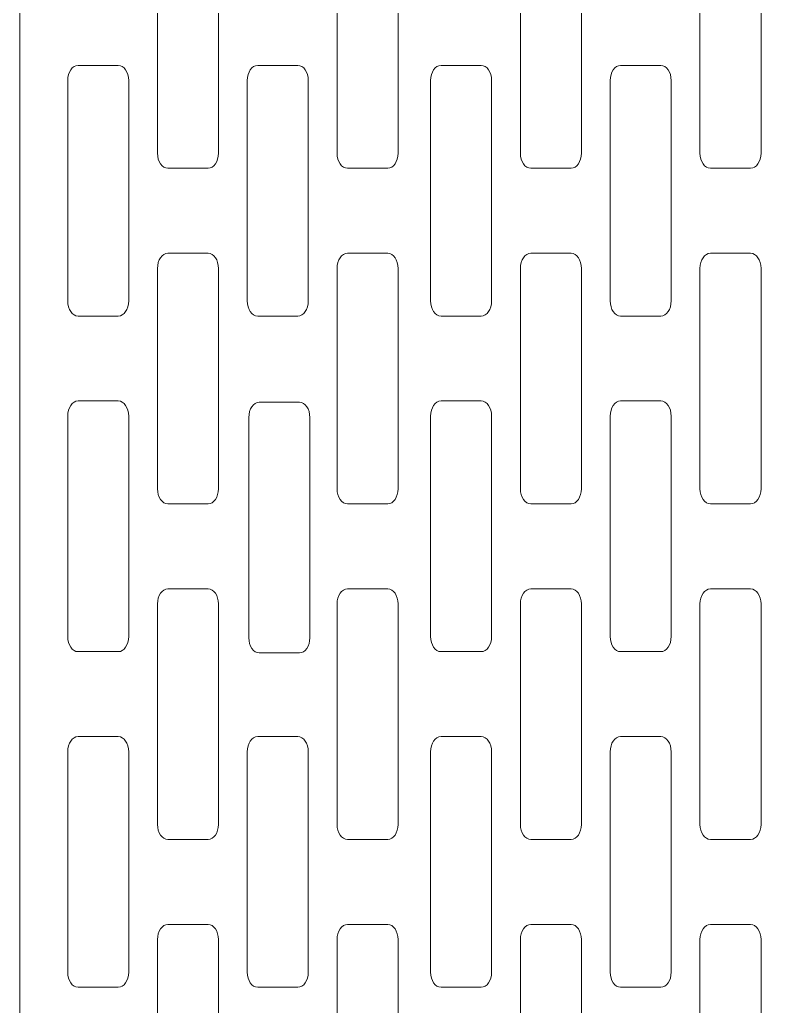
# Model space of a CAD drawing. Header units: centimetres. Extents: x -9.1 to 7.8, y -8.5 to 11.7.
# Drawn here: x -9.06 to -5.15, y -3.82 to 1.27 of the extents above; entities that cross this region are included whole.
import ezdxf

# ---------------------------------------------------------------- set-up
doc = ezdxf.new("R2010")
doc.units = ezdxf.units.CM
doc.header["$MEASUREMENT"] = 0
doc.layers.add('layer 1', color=7, linetype='Continuous')

msp = doc.modelspace()

# ---------------------------------------------------------------- linework, layer by layer
at = {"layer": 'layer 1', "color": 242, "lineweight": 9}
for points, knots in [([(-9.05678, 11.72989), (-9.05678, 11.72989), (-1.23997, 11.72989), (-1.23997, 11.72989), (-1.23997, 11.72989), (-1.23997, 11.72989), (-1.23997, -8.53267), (-1.23997, -8.53267), (-1.23997, -8.53267), (-1.23997, -8.53267), (-9.05678, -8.53267), (-9.05678, -8.53267), (-9.05678, -8.53267), (-9.05678, -8.53267), (-9.05678, 11.72989), (-9.05678, 11.72989)], [0, 0, 0, 0, 0.2, 0.2, 0.2, 0.2, 0.4, 0.4, 0.4, 0.4, 0.6, 0.6, 0.6, 0.6, 1, 1, 1, 1]), ([(-8.29249, 1.79606), (-8.29249, 1.79606), (-8.08506, 1.79606), (-8.08506, 1.79606), (-8.08506, 1.79606), (-8.05552, 1.79606), (-8.03139, 1.76089), (-8.03139, 1.71788), (-8.03139, 1.71788), (-8.03139, 1.71788), (-8.03139, 0.58102), (-8.03139, 0.58102), (-8.03139, 0.58102), (-8.03139, 0.53804), (-8.05552, 0.50285), (-8.08506, 0.50285), (-8.08506, 0.50285), (-8.08506, 0.50285), (-8.29249, 0.50285), (-8.29249, 0.50285), (-8.29249, 0.50285), (-8.32201, 0.50285), (-8.34616, 0.53804), (-8.34616, 0.58102), (-8.34616, 0.58102), (-8.34616, 0.58102), (-8.34616, 1.71788), (-8.34616, 1.71788), (-8.34616, 1.71788), (-8.34616, 1.76089), (-8.32201, 1.79606), (-8.29249, 1.79606)], [0, 0, 0, 0, 0.1111111, 0.1111111, 0.1111111, 0.1111111, 0.2222222, 0.2222222, 0.2222222, 0.2222222, 0.3333333, 0.3333333, 0.3333333, 0.3333333, 0.4444444, 0.4444444, 0.4444444, 0.4444444, 0.5555556, 0.5555556, 0.5555556, 0.5555556, 0.6666667, 0.6666667, 0.6666667, 0.6666667, 0.7777778, 0.7777778, 0.7777778, 0.7777778, 1, 1, 1, 1]), ([(-7.36586, 1.79606), (-7.36586, 1.79606), (-7.15843, 1.79606), (-7.15843, 1.79606), (-7.15843, 1.79606), (-7.12892, 1.79606), (-7.10476, 1.76089), (-7.10476, 1.71788), (-7.10476, 1.71788), (-7.10476, 1.71788), (-7.10476, 0.58102), (-7.10476, 0.58102), (-7.10476, 0.58102), (-7.10476, 0.53804), (-7.12892, 0.50285), (-7.15843, 0.50285), (-7.15843, 0.50285), (-7.15843, 0.50285), (-7.36586, 0.50285), (-7.36586, 0.50285), (-7.36586, 0.50285), (-7.39538, 0.50285), (-7.41953, 0.53804), (-7.41953, 0.58102), (-7.41953, 0.58102), (-7.41953, 0.58102), (-7.41953, 1.71788), (-7.41953, 1.71788), (-7.41953, 1.71788), (-7.41953, 1.76089), (-7.39538, 1.79606), (-7.36586, 1.79606)], [0, 0, 0, 0, 0.1111111, 0.1111111, 0.1111111, 0.1111111, 0.2222222, 0.2222222, 0.2222222, 0.2222222, 0.3333333, 0.3333333, 0.3333333, 0.3333333, 0.4444444, 0.4444444, 0.4444444, 0.4444444, 0.5555556, 0.5555556, 0.5555556, 0.5555556, 0.6666667, 0.6666667, 0.6666667, 0.6666667, 0.7777778, 0.7777778, 0.7777778, 0.7777778, 1, 1, 1, 1]), ([(-6.42002, 1.79606), (-6.42002, 1.79606), (-6.21257, 1.79606), (-6.21257, 1.79606), (-6.21257, 1.79606), (-6.18303, 1.79606), (-6.15891, 1.76089), (-6.15891, 1.71788), (-6.15891, 1.71788), (-6.15891, 1.71788), (-6.15891, 0.58102), (-6.15891, 0.58102), (-6.15891, 0.58102), (-6.15891, 0.53804), (-6.18303, 0.50285), (-6.21257, 0.50285), (-6.21257, 0.50285), (-6.21257, 0.50285), (-6.42002, 0.50285), (-6.42002, 0.50285), (-6.42002, 0.50285), (-6.44953, 0.50285), (-6.47366, 0.53804), (-6.47366, 0.58102), (-6.47366, 0.58102), (-6.47366, 0.58102), (-6.47366, 1.71788), (-6.47366, 1.71788), (-6.47366, 1.71788), (-6.47366, 1.76089), (-6.44953, 1.79606), (-6.42002, 1.79606)], [0, 0, 0, 0, 0.1111111, 0.1111111, 0.1111111, 0.1111111, 0.2222222, 0.2222222, 0.2222222, 0.2222222, 0.3333333, 0.3333333, 0.3333333, 0.3333333, 0.4444444, 0.4444444, 0.4444444, 0.4444444, 0.5555556, 0.5555556, 0.5555556, 0.5555556, 0.6666667, 0.6666667, 0.6666667, 0.6666667, 0.7777778, 0.7777778, 0.7777778, 0.7777778, 1, 1, 1, 1]), ([(-5.4934, 1.79608), (-5.4934, 1.79608), (-5.28596, 1.79608), (-5.28596, 1.79608), (-5.28596, 1.79608), (-5.25643, 1.79608), (-5.23227, 1.76089), (-5.23227, 1.71789), (-5.23227, 1.71789), (-5.23227, 1.71789), (-5.23227, 0.58105), (-5.23227, 0.58105), (-5.23227, 0.58105), (-5.23227, 0.53804), (-5.25643, 0.50285), (-5.28596, 0.50285), (-5.28596, 0.50285), (-5.28596, 0.50285), (-5.4934, 0.50285), (-5.4934, 0.50285), (-5.4934, 0.50285), (-5.52289, 0.50285), (-5.54706, 0.53804), (-5.54706, 0.58105), (-5.54706, 0.58105), (-5.54706, 0.58105), (-5.54706, 1.71789), (-5.54706, 1.71789), (-5.54706, 1.71789), (-5.54706, 1.76089), (-5.52289, 1.79608), (-5.4934, 1.79608)], [0, 0, 0, 0, 0.1111111, 0.1111111, 0.1111111, 0.1111111, 0.2222222, 0.2222222, 0.2222222, 0.2222222, 0.3333333, 0.3333333, 0.3333333, 0.3333333, 0.4444444, 0.4444444, 0.4444444, 0.4444444, 0.5555556, 0.5555556, 0.5555556, 0.5555556, 0.6666667, 0.6666667, 0.6666667, 0.6666667, 0.7777778, 0.7777778, 0.7777778, 0.7777778, 1, 1, 1, 1]), ([(-8.75575, 1.03381), (-8.75575, 1.03381), (-8.54833, 1.03381), (-8.54833, 1.03381), (-8.54833, 1.03381), (-8.51881, 1.03381), (-8.49465, 0.99865), (-8.49465, 0.95563), (-8.49465, 0.95563), (-8.49465, 0.95563), (-8.49465, -0.1812), (-8.49465, -0.1812), (-8.49465, -0.1812), (-8.49465, -0.22422), (-8.51881, -0.25939), (-8.54833, -0.25939), (-8.54833, -0.25939), (-8.54833, -0.25939), (-8.75575, -0.25939), (-8.75575, -0.25939), (-8.75575, -0.25939), (-8.7853, -0.25939), (-8.80943, -0.22422), (-8.80943, -0.1812), (-8.80943, -0.1812), (-8.80943, -0.1812), (-8.80943, 0.95563), (-8.80943, 0.95563), (-8.80943, 0.95563), (-8.80943, 0.99865), (-8.7853, 1.03381), (-8.75575, 1.03381)], [0, 0, 0, 0, 0.1111111, 0.1111111, 0.1111111, 0.1111111, 0.2222222, 0.2222222, 0.2222222, 0.2222222, 0.3333333, 0.3333333, 0.3333333, 0.3333333, 0.4444444, 0.4444444, 0.4444444, 0.4444444, 0.5555556, 0.5555556, 0.5555556, 0.5555556, 0.6666667, 0.6666667, 0.6666667, 0.6666667, 0.7777778, 0.7777778, 0.7777778, 0.7777778, 1, 1, 1, 1]), ([(-7.82917, 1.03381), (-7.82917, 1.03381), (-7.62176, 1.03381), (-7.62176, 1.03381), (-7.62176, 1.03381), (-7.59221, 1.03381), (-7.56808, 0.99865), (-7.56808, 0.95563), (-7.56808, 0.95563), (-7.56808, 0.95563), (-7.56808, -0.1812), (-7.56808, -0.1812), (-7.56808, -0.1812), (-7.56808, -0.22422), (-7.59221, -0.25939), (-7.62176, -0.25939), (-7.62176, -0.25939), (-7.62176, -0.25939), (-7.82917, -0.25939), (-7.82917, -0.25939), (-7.82917, -0.25939), (-7.85869, -0.25939), (-7.88284, -0.22422), (-7.88284, -0.1812), (-7.88284, -0.1812), (-7.88284, -0.1812), (-7.88284, 0.95563), (-7.88284, 0.95563), (-7.88284, 0.95563), (-7.88284, 0.99865), (-7.85869, 1.03381), (-7.82917, 1.03381)], [0, 0, 0, 0, 0.1111111, 0.1111111, 0.1111111, 0.1111111, 0.2222222, 0.2222222, 0.2222222, 0.2222222, 0.3333333, 0.3333333, 0.3333333, 0.3333333, 0.4444444, 0.4444444, 0.4444444, 0.4444444, 0.5555556, 0.5555556, 0.5555556, 0.5555556, 0.6666667, 0.6666667, 0.6666667, 0.6666667, 0.7777778, 0.7777778, 0.7777778, 0.7777778, 1, 1, 1, 1]), ([(-6.88327, 1.03381), (-6.88327, 1.03381), (-6.67585, 1.03381), (-6.67585, 1.03381), (-6.67585, 1.03381), (-6.64634, 1.03381), (-6.62218, 0.99865), (-6.62218, 0.95563), (-6.62218, 0.95563), (-6.62218, 0.95563), (-6.62218, -0.1812), (-6.62218, -0.1812), (-6.62218, -0.1812), (-6.62218, -0.22422), (-6.64634, -0.25939), (-6.67585, -0.25939), (-6.67585, -0.25939), (-6.67585, -0.25939), (-6.88327, -0.25939), (-6.88327, -0.25939), (-6.88327, -0.25939), (-6.91283, -0.25939), (-6.93696, -0.22422), (-6.93696, -0.1812), (-6.93696, -0.1812), (-6.93696, -0.1812), (-6.93696, 0.95563), (-6.93696, 0.95563), (-6.93696, 0.95563), (-6.93696, 0.99865), (-6.91283, 1.03381), (-6.88327, 1.03381)], [0, 0, 0, 0, 0.1111111, 0.1111111, 0.1111111, 0.1111111, 0.2222222, 0.2222222, 0.2222222, 0.2222222, 0.3333333, 0.3333333, 0.3333333, 0.3333333, 0.4444444, 0.4444444, 0.4444444, 0.4444444, 0.5555556, 0.5555556, 0.5555556, 0.5555556, 0.6666667, 0.6666667, 0.6666667, 0.6666667, 0.7777778, 0.7777778, 0.7777778, 0.7777778, 1, 1, 1, 1]), ([(-5.95668, 1.03381), (-5.95668, 1.03381), (-5.74925, 1.03381), (-5.74925, 1.03381), (-5.74925, 1.03381), (-5.71973, 1.03381), (-5.6956, 0.99865), (-5.6956, 0.95563), (-5.6956, 0.95563), (-5.6956, 0.95563), (-5.6956, -0.1812), (-5.6956, -0.1812), (-5.6956, -0.1812), (-5.6956, -0.22422), (-5.71973, -0.25939), (-5.74925, -0.25939), (-5.74925, -0.25939), (-5.74925, -0.25939), (-5.95668, -0.25939), (-5.95668, -0.25939), (-5.95668, -0.25939), (-5.98621, -0.25939), (-6.01036, -0.22422), (-6.01036, -0.1812), (-6.01036, -0.1812), (-6.01036, -0.1812), (-6.01036, 0.95563), (-6.01036, 0.95563), (-6.01036, 0.95563), (-6.01036, 0.99865), (-5.98621, 1.03381), (-5.95668, 1.03381)], [0, 0, 0, 0, 0.1111111, 0.1111111, 0.1111111, 0.1111111, 0.2222222, 0.2222222, 0.2222222, 0.2222222, 0.3333333, 0.3333333, 0.3333333, 0.3333333, 0.4444444, 0.4444444, 0.4444444, 0.4444444, 0.5555556, 0.5555556, 0.5555556, 0.5555556, 0.6666667, 0.6666667, 0.6666667, 0.6666667, 0.7777778, 0.7777778, 0.7777778, 0.7777778, 1, 1, 1, 1]), ([(-8.29249, 0.06472), (-8.29249, 0.06472), (-8.08506, 0.06472), (-8.08506, 0.06472), (-8.08506, 0.06472), (-8.05552, 0.06472), (-8.03139, 0.02957), (-8.03139, -0.01343), (-8.03139, -0.01343), (-8.03139, -0.01343), (-8.03139, -1.15029), (-8.03139, -1.15029), (-8.03139, -1.15029), (-8.03139, -1.19329), (-8.05552, -1.22846), (-8.08506, -1.22846), (-8.08506, -1.22846), (-8.08506, -1.22846), (-8.29249, -1.22846), (-8.29249, -1.22846), (-8.29249, -1.22846), (-8.32201, -1.22846), (-8.34616, -1.19329), (-8.34616, -1.15029), (-8.34616, -1.15029), (-8.34616, -1.15029), (-8.34616, -0.01343), (-8.34616, -0.01343), (-8.34616, -0.01343), (-8.34616, 0.02957), (-8.32201, 0.06472), (-8.29249, 0.06472)], [0, 0, 0, 0, 0.1111111, 0.1111111, 0.1111111, 0.1111111, 0.2222222, 0.2222222, 0.2222222, 0.2222222, 0.3333333, 0.3333333, 0.3333333, 0.3333333, 0.4444444, 0.4444444, 0.4444444, 0.4444444, 0.5555556, 0.5555556, 0.5555556, 0.5555556, 0.6666667, 0.6666667, 0.6666667, 0.6666667, 0.7777778, 0.7777778, 0.7777778, 0.7777778, 1, 1, 1, 1]), ([(-7.36586, 0.06472), (-7.36586, 0.06472), (-7.15843, 0.06472), (-7.15843, 0.06472), (-7.15843, 0.06472), (-7.12892, 0.06472), (-7.10476, 0.02957), (-7.10476, -0.01343), (-7.10476, -0.01343), (-7.10476, -0.01343), (-7.10476, -1.15029), (-7.10476, -1.15029), (-7.10476, -1.15029), (-7.10476, -1.19329), (-7.12892, -1.22846), (-7.15843, -1.22846), (-7.15843, -1.22846), (-7.15843, -1.22846), (-7.36586, -1.22846), (-7.36586, -1.22846), (-7.36586, -1.22846), (-7.39538, -1.22846), (-7.41953, -1.19329), (-7.41953, -1.15029), (-7.41953, -1.15029), (-7.41953, -1.15029), (-7.41953, -0.01343), (-7.41953, -0.01343), (-7.41953, -0.01343), (-7.41953, 0.02957), (-7.39538, 0.06472), (-7.36586, 0.06472)], [0, 0, 0, 0, 0.1111111, 0.1111111, 0.1111111, 0.1111111, 0.2222222, 0.2222222, 0.2222222, 0.2222222, 0.3333333, 0.3333333, 0.3333333, 0.3333333, 0.4444444, 0.4444444, 0.4444444, 0.4444444, 0.5555556, 0.5555556, 0.5555556, 0.5555556, 0.6666667, 0.6666667, 0.6666667, 0.6666667, 0.7777778, 0.7777778, 0.7777778, 0.7777778, 1, 1, 1, 1]), ([(-6.42002, 0.06472), (-6.42002, 0.06472), (-6.21257, 0.06472), (-6.21257, 0.06472), (-6.21257, 0.06472), (-6.18303, 0.06472), (-6.15891, 0.02957), (-6.15891, -0.01343), (-6.15891, -0.01343), (-6.15891, -0.01343), (-6.15891, -1.15029), (-6.15891, -1.15029), (-6.15891, -1.15029), (-6.15891, -1.19329), (-6.18303, -1.22846), (-6.21257, -1.22846), (-6.21257, -1.22846), (-6.21257, -1.22846), (-6.42002, -1.22846), (-6.42002, -1.22846), (-6.42002, -1.22846), (-6.44953, -1.22846), (-6.47366, -1.19329), (-6.47366, -1.15029), (-6.47366, -1.15029), (-6.47366, -1.15029), (-6.47366, -0.01343), (-6.47366, -0.01343), (-6.47366, -0.01343), (-6.47366, 0.02957), (-6.44953, 0.06472), (-6.42002, 0.06472)], [0, 0, 0, 0, 0.1111111, 0.1111111, 0.1111111, 0.1111111, 0.2222222, 0.2222222, 0.2222222, 0.2222222, 0.3333333, 0.3333333, 0.3333333, 0.3333333, 0.4444444, 0.4444444, 0.4444444, 0.4444444, 0.5555556, 0.5555556, 0.5555556, 0.5555556, 0.6666667, 0.6666667, 0.6666667, 0.6666667, 0.7777778, 0.7777778, 0.7777778, 0.7777778, 1, 1, 1, 1]), ([(-5.4934, 0.06475), (-5.4934, 0.06475), (-5.28596, 0.06475), (-5.28596, 0.06475), (-5.28596, 0.06475), (-5.25643, 0.06475), (-5.23227, 0.02958), (-5.23227, -0.01342), (-5.23227, -0.01342), (-5.23227, -0.01342), (-5.23227, -1.15028), (-5.23227, -1.15028), (-5.23227, -1.15028), (-5.23227, -1.19327), (-5.25643, -1.22846), (-5.28596, -1.22846), (-5.28596, -1.22846), (-5.28596, -1.22846), (-5.4934, -1.22846), (-5.4934, -1.22846), (-5.4934, -1.22846), (-5.52289, -1.22846), (-5.54706, -1.19327), (-5.54706, -1.15028), (-5.54706, -1.15028), (-5.54706, -1.15028), (-5.54706, -0.01342), (-5.54706, -0.01342), (-5.54706, -0.01342), (-5.54706, 0.02958), (-5.52289, 0.06475), (-5.4934, 0.06475)], [0, 0, 0, 0, 0.1111111, 0.1111111, 0.1111111, 0.1111111, 0.2222222, 0.2222222, 0.2222222, 0.2222222, 0.3333333, 0.3333333, 0.3333333, 0.3333333, 0.4444444, 0.4444444, 0.4444444, 0.4444444, 0.5555556, 0.5555556, 0.5555556, 0.5555556, 0.6666667, 0.6666667, 0.6666667, 0.6666667, 0.7777778, 0.7777778, 0.7777778, 0.7777778, 1, 1, 1, 1]), ([(-8.75575, -0.6975), (-8.75575, -0.6975), (-8.54833, -0.6975), (-8.54833, -0.6975), (-8.54833, -0.6975), (-8.51881, -0.6975), (-8.49465, -0.73267), (-8.49465, -0.77568), (-8.49465, -0.77568), (-8.49465, -0.77568), (-8.49465, -1.91253), (-8.49465, -1.91253), (-8.49465, -1.91253), (-8.49465, -1.95554), (-8.51881, -1.9907), (-8.54833, -1.9907), (-8.54833, -1.9907), (-8.54833, -1.9907), (-8.75575, -1.9907), (-8.75575, -1.9907), (-8.75575, -1.9907), (-8.7853, -1.9907), (-8.80943, -1.95554), (-8.80943, -1.91253), (-8.80943, -1.91253), (-8.80943, -1.91253), (-8.80943, -0.77568), (-8.80943, -0.77568), (-8.80943, -0.77568), (-8.80943, -0.73267), (-8.7853, -0.6975), (-8.75575, -0.6975)], [0, 0, 0, 0, 0.1111111, 0.1111111, 0.1111111, 0.1111111, 0.2222222, 0.2222222, 0.2222222, 0.2222222, 0.3333333, 0.3333333, 0.3333333, 0.3333333, 0.4444444, 0.4444444, 0.4444444, 0.4444444, 0.5555556, 0.5555556, 0.5555556, 0.5555556, 0.6666667, 0.6666667, 0.6666667, 0.6666667, 0.7777778, 0.7777778, 0.7777778, 0.7777778, 1, 1, 1, 1]), ([(-7.82112, -0.70408), (-7.82112, -0.70408), (-7.61367, -0.70408), (-7.61367, -0.70408), (-7.61367, -0.70408), (-7.58414, -0.70408), (-7.56, -0.73923), (-7.56, -0.78226), (-7.56, -0.78226), (-7.56, -0.78226), (-7.56, -1.91911), (-7.56, -1.91911), (-7.56, -1.91911), (-7.56, -1.9621), (-7.58414, -1.99727), (-7.61367, -1.99727), (-7.61367, -1.99727), (-7.61367, -1.99727), (-7.82112, -1.99727), (-7.82112, -1.99727), (-7.82112, -1.99727), (-7.85062, -1.99727), (-7.87477, -1.9621), (-7.87477, -1.91911), (-7.87477, -1.91911), (-7.87477, -1.91911), (-7.87477, -0.78226), (-7.87477, -0.78226), (-7.87477, -0.78226), (-7.87477, -0.73923), (-7.85062, -0.70408), (-7.82112, -0.70408)], [0, 0, 0, 0, 0.1111111, 0.1111111, 0.1111111, 0.1111111, 0.2222222, 0.2222222, 0.2222222, 0.2222222, 0.3333333, 0.3333333, 0.3333333, 0.3333333, 0.4444444, 0.4444444, 0.4444444, 0.4444444, 0.5555556, 0.5555556, 0.5555556, 0.5555556, 0.6666667, 0.6666667, 0.6666667, 0.6666667, 0.7777778, 0.7777778, 0.7777778, 0.7777778, 1, 1, 1, 1]), ([(-6.88327, -0.6975), (-6.88327, -0.6975), (-6.67585, -0.6975), (-6.67585, -0.6975), (-6.67585, -0.6975), (-6.64634, -0.6975), (-6.62218, -0.73267), (-6.62218, -0.77568), (-6.62218, -0.77568), (-6.62218, -0.77568), (-6.62218, -1.91253), (-6.62218, -1.91253), (-6.62218, -1.91253), (-6.62218, -1.95554), (-6.64634, -1.9907), (-6.67585, -1.9907), (-6.67585, -1.9907), (-6.67585, -1.9907), (-6.88327, -1.9907), (-6.88327, -1.9907), (-6.88327, -1.9907), (-6.91283, -1.9907), (-6.93696, -1.95554), (-6.93696, -1.91253), (-6.93696, -1.91253), (-6.93696, -1.91253), (-6.93696, -0.77568), (-6.93696, -0.77568), (-6.93696, -0.77568), (-6.93696, -0.73267), (-6.91283, -0.6975), (-6.88327, -0.6975)], [0, 0, 0, 0, 0.1111111, 0.1111111, 0.1111111, 0.1111111, 0.2222222, 0.2222222, 0.2222222, 0.2222222, 0.3333333, 0.3333333, 0.3333333, 0.3333333, 0.4444444, 0.4444444, 0.4444444, 0.4444444, 0.5555556, 0.5555556, 0.5555556, 0.5555556, 0.6666667, 0.6666667, 0.6666667, 0.6666667, 0.7777778, 0.7777778, 0.7777778, 0.7777778, 1, 1, 1, 1]), ([(-5.95668, -0.6975), (-5.95668, -0.6975), (-5.74925, -0.6975), (-5.74925, -0.6975), (-5.74925, -0.6975), (-5.71973, -0.6975), (-5.6956, -0.73267), (-5.6956, -0.77568), (-5.6956, -0.77568), (-5.6956, -0.77568), (-5.6956, -1.91253), (-5.6956, -1.91253), (-5.6956, -1.91253), (-5.6956, -1.95554), (-5.71973, -1.9907), (-5.74925, -1.9907), (-5.74925, -1.9907), (-5.74925, -1.9907), (-5.95668, -1.9907), (-5.95668, -1.9907), (-5.95668, -1.9907), (-5.98621, -1.9907), (-6.01036, -1.95554), (-6.01036, -1.91253), (-6.01036, -1.91253), (-6.01036, -1.91253), (-6.01036, -0.77568), (-6.01036, -0.77568), (-6.01036, -0.77568), (-6.01036, -0.73267), (-5.98621, -0.6975), (-5.95668, -0.6975)], [0, 0, 0, 0, 0.1111111, 0.1111111, 0.1111111, 0.1111111, 0.2222222, 0.2222222, 0.2222222, 0.2222222, 0.3333333, 0.3333333, 0.3333333, 0.3333333, 0.4444444, 0.4444444, 0.4444444, 0.4444444, 0.5555556, 0.5555556, 0.5555556, 0.5555556, 0.6666667, 0.6666667, 0.6666667, 0.6666667, 0.7777778, 0.7777778, 0.7777778, 0.7777778, 1, 1, 1, 1]), ([(-8.29249, -1.66659), (-8.29249, -1.66659), (-8.08506, -1.66659), (-8.08506, -1.66659), (-8.08506, -1.66659), (-8.05552, -1.66659), (-8.03139, -1.70175), (-8.03139, -1.74474), (-8.03139, -1.74474), (-8.03139, -1.74474), (-8.03139, -2.8816), (-8.03139, -2.8816), (-8.03139, -2.8816), (-8.03139, -2.92461), (-8.05552, -2.95977), (-8.08506, -2.95977), (-8.08506, -2.95977), (-8.08506, -2.95977), (-8.29249, -2.95977), (-8.29249, -2.95977), (-8.29249, -2.95977), (-8.32201, -2.95977), (-8.34616, -2.92461), (-8.34616, -2.8816), (-8.34616, -2.8816), (-8.34616, -2.8816), (-8.34616, -1.74474), (-8.34616, -1.74474), (-8.34616, -1.74474), (-8.34616, -1.70175), (-8.32201, -1.66659), (-8.29249, -1.66659)], [0, 0, 0, 0, 0.1111111, 0.1111111, 0.1111111, 0.1111111, 0.2222222, 0.2222222, 0.2222222, 0.2222222, 0.3333333, 0.3333333, 0.3333333, 0.3333333, 0.4444444, 0.4444444, 0.4444444, 0.4444444, 0.5555556, 0.5555556, 0.5555556, 0.5555556, 0.6666667, 0.6666667, 0.6666667, 0.6666667, 0.7777778, 0.7777778, 0.7777778, 0.7777778, 1, 1, 1, 1]), ([(-7.36586, -1.66659), (-7.36586, -1.66659), (-7.15843, -1.66659), (-7.15843, -1.66659), (-7.15843, -1.66659), (-7.12892, -1.66659), (-7.10476, -1.70175), (-7.10476, -1.74474), (-7.10476, -1.74474), (-7.10476, -1.74474), (-7.10476, -2.8816), (-7.10476, -2.8816), (-7.10476, -2.8816), (-7.10476, -2.92461), (-7.12892, -2.95977), (-7.15843, -2.95977), (-7.15843, -2.95977), (-7.15843, -2.95977), (-7.36586, -2.95977), (-7.36586, -2.95977), (-7.36586, -2.95977), (-7.39538, -2.95977), (-7.41953, -2.92461), (-7.41953, -2.8816), (-7.41953, -2.8816), (-7.41953, -2.8816), (-7.41953, -1.74474), (-7.41953, -1.74474), (-7.41953, -1.74474), (-7.41953, -1.70175), (-7.39538, -1.66659), (-7.36586, -1.66659)], [0, 0, 0, 0, 0.1111111, 0.1111111, 0.1111111, 0.1111111, 0.2222222, 0.2222222, 0.2222222, 0.2222222, 0.3333333, 0.3333333, 0.3333333, 0.3333333, 0.4444444, 0.4444444, 0.4444444, 0.4444444, 0.5555556, 0.5555556, 0.5555556, 0.5555556, 0.6666667, 0.6666667, 0.6666667, 0.6666667, 0.7777778, 0.7777778, 0.7777778, 0.7777778, 1, 1, 1, 1]), ([(-6.42002, -1.66659), (-6.42002, -1.66659), (-6.21257, -1.66659), (-6.21257, -1.66659), (-6.21257, -1.66659), (-6.18303, -1.66659), (-6.15891, -1.70175), (-6.15891, -1.74474), (-6.15891, -1.74474), (-6.15891, -1.74474), (-6.15891, -2.8816), (-6.15891, -2.8816), (-6.15891, -2.8816), (-6.15891, -2.92461), (-6.18303, -2.95977), (-6.21257, -2.95977), (-6.21257, -2.95977), (-6.21257, -2.95977), (-6.42002, -2.95977), (-6.42002, -2.95977), (-6.42002, -2.95977), (-6.44953, -2.95977), (-6.47366, -2.92461), (-6.47366, -2.8816), (-6.47366, -2.8816), (-6.47366, -2.8816), (-6.47366, -1.74474), (-6.47366, -1.74474), (-6.47366, -1.74474), (-6.47366, -1.70175), (-6.44953, -1.66659), (-6.42002, -1.66659)], [0, 0, 0, 0, 0.1111111, 0.1111111, 0.1111111, 0.1111111, 0.2222222, 0.2222222, 0.2222222, 0.2222222, 0.3333333, 0.3333333, 0.3333333, 0.3333333, 0.4444444, 0.4444444, 0.4444444, 0.4444444, 0.5555556, 0.5555556, 0.5555556, 0.5555556, 0.6666667, 0.6666667, 0.6666667, 0.6666667, 0.7777778, 0.7777778, 0.7777778, 0.7777778, 1, 1, 1, 1]), ([(-5.4934, -1.66659), (-5.4934, -1.66659), (-5.28596, -1.66659), (-5.28596, -1.66659), (-5.28596, -1.66659), (-5.25643, -1.66659), (-5.23227, -1.70175), (-5.23227, -1.74474), (-5.23227, -1.74474), (-5.23227, -1.74474), (-5.23227, -2.8816), (-5.23227, -2.8816), (-5.23227, -2.8816), (-5.23227, -2.92461), (-5.25643, -2.95977), (-5.28596, -2.95977), (-5.28596, -2.95977), (-5.28596, -2.95977), (-5.4934, -2.95977), (-5.4934, -2.95977), (-5.4934, -2.95977), (-5.52289, -2.95977), (-5.54706, -2.92461), (-5.54706, -2.8816), (-5.54706, -2.8816), (-5.54706, -2.8816), (-5.54706, -1.74474), (-5.54706, -1.74474), (-5.54706, -1.74474), (-5.54706, -1.70175), (-5.52289, -1.66659), (-5.4934, -1.66659)], [0, 0, 0, 0, 0.1111111, 0.1111111, 0.1111111, 0.1111111, 0.2222222, 0.2222222, 0.2222222, 0.2222222, 0.3333333, 0.3333333, 0.3333333, 0.3333333, 0.4444444, 0.4444444, 0.4444444, 0.4444444, 0.5555556, 0.5555556, 0.5555556, 0.5555556, 0.6666667, 0.6666667, 0.6666667, 0.6666667, 0.7777778, 0.7777778, 0.7777778, 0.7777778, 1, 1, 1, 1]), ([(-8.75575, -2.42883), (-8.75575, -2.42883), (-8.54833, -2.42883), (-8.54833, -2.42883), (-8.54833, -2.42883), (-8.51881, -2.42883), (-8.49465, -2.464), (-8.49465, -2.507), (-8.49465, -2.507), (-8.49465, -2.507), (-8.49465, -3.64384), (-8.49465, -3.64384), (-8.49465, -3.64384), (-8.49465, -3.68688), (-8.51881, -3.72203), (-8.54833, -3.72203), (-8.54833, -3.72203), (-8.54833, -3.72203), (-8.75575, -3.72203), (-8.75575, -3.72203), (-8.75575, -3.72203), (-8.7853, -3.72203), (-8.80943, -3.68688), (-8.80943, -3.64384), (-8.80943, -3.64384), (-8.80943, -3.64384), (-8.80943, -2.507), (-8.80943, -2.507), (-8.80943, -2.507), (-8.80943, -2.464), (-8.7853, -2.42883), (-8.75575, -2.42883)], [0, 0, 0, 0, 0.1111111, 0.1111111, 0.1111111, 0.1111111, 0.2222222, 0.2222222, 0.2222222, 0.2222222, 0.3333333, 0.3333333, 0.3333333, 0.3333333, 0.4444444, 0.4444444, 0.4444444, 0.4444444, 0.5555556, 0.5555556, 0.5555556, 0.5555556, 0.6666667, 0.6666667, 0.6666667, 0.6666667, 0.7777778, 0.7777778, 0.7777778, 0.7777778, 1, 1, 1, 1]), ([(-7.82917, -2.42883), (-7.82917, -2.42883), (-7.62176, -2.42883), (-7.62176, -2.42883), (-7.62176, -2.42883), (-7.59221, -2.42883), (-7.56808, -2.464), (-7.56808, -2.507), (-7.56808, -2.507), (-7.56808, -2.507), (-7.56808, -3.64384), (-7.56808, -3.64384), (-7.56808, -3.64384), (-7.56808, -3.68688), (-7.59221, -3.72203), (-7.62176, -3.72203), (-7.62176, -3.72203), (-7.62176, -3.72203), (-7.82917, -3.72203), (-7.82917, -3.72203), (-7.82917, -3.72203), (-7.85869, -3.72203), (-7.88284, -3.68688), (-7.88284, -3.64384), (-7.88284, -3.64384), (-7.88284, -3.64384), (-7.88284, -2.507), (-7.88284, -2.507), (-7.88284, -2.507), (-7.88284, -2.464), (-7.85869, -2.42883), (-7.82917, -2.42883)], [0, 0, 0, 0, 0.1111111, 0.1111111, 0.1111111, 0.1111111, 0.2222222, 0.2222222, 0.2222222, 0.2222222, 0.3333333, 0.3333333, 0.3333333, 0.3333333, 0.4444444, 0.4444444, 0.4444444, 0.4444444, 0.5555556, 0.5555556, 0.5555556, 0.5555556, 0.6666667, 0.6666667, 0.6666667, 0.6666667, 0.7777778, 0.7777778, 0.7777778, 0.7777778, 1, 1, 1, 1]), ([(-6.88327, -2.42883), (-6.88327, -2.42883), (-6.67585, -2.42883), (-6.67585, -2.42883), (-6.67585, -2.42883), (-6.64634, -2.42883), (-6.62218, -2.464), (-6.62218, -2.507), (-6.62218, -2.507), (-6.62218, -2.507), (-6.62218, -3.64384), (-6.62218, -3.64384), (-6.62218, -3.64384), (-6.62218, -3.68688), (-6.64634, -3.72203), (-6.67585, -3.72203), (-6.67585, -3.72203), (-6.67585, -3.72203), (-6.88327, -3.72203), (-6.88327, -3.72203), (-6.88327, -3.72203), (-6.91283, -3.72203), (-6.93696, -3.68688), (-6.93696, -3.64384), (-6.93696, -3.64384), (-6.93696, -3.64384), (-6.93696, -2.507), (-6.93696, -2.507), (-6.93696, -2.507), (-6.93696, -2.464), (-6.91283, -2.42883), (-6.88327, -2.42883)], [0, 0, 0, 0, 0.1111111, 0.1111111, 0.1111111, 0.1111111, 0.2222222, 0.2222222, 0.2222222, 0.2222222, 0.3333333, 0.3333333, 0.3333333, 0.3333333, 0.4444444, 0.4444444, 0.4444444, 0.4444444, 0.5555556, 0.5555556, 0.5555556, 0.5555556, 0.6666667, 0.6666667, 0.6666667, 0.6666667, 0.7777778, 0.7777778, 0.7777778, 0.7777778, 1, 1, 1, 1]), ([(-5.95668, -2.42883), (-5.95668, -2.42883), (-5.74925, -2.42883), (-5.74925, -2.42883), (-5.74925, -2.42883), (-5.71973, -2.42883), (-5.6956, -2.464), (-5.6956, -2.507), (-5.6956, -2.507), (-5.6956, -2.507), (-5.6956, -3.64384), (-5.6956, -3.64384), (-5.6956, -3.64384), (-5.6956, -3.68688), (-5.71973, -3.72203), (-5.74925, -3.72203), (-5.74925, -3.72203), (-5.74925, -3.72203), (-5.95668, -3.72203), (-5.95668, -3.72203), (-5.95668, -3.72203), (-5.98621, -3.72203), (-6.01036, -3.68688), (-6.01036, -3.64384), (-6.01036, -3.64384), (-6.01036, -3.64384), (-6.01036, -2.507), (-6.01036, -2.507), (-6.01036, -2.507), (-6.01036, -2.464), (-5.98621, -2.42883), (-5.95668, -2.42883)], [0, 0, 0, 0, 0.1111111, 0.1111111, 0.1111111, 0.1111111, 0.2222222, 0.2222222, 0.2222222, 0.2222222, 0.3333333, 0.3333333, 0.3333333, 0.3333333, 0.4444444, 0.4444444, 0.4444444, 0.4444444, 0.5555556, 0.5555556, 0.5555556, 0.5555556, 0.6666667, 0.6666667, 0.6666667, 0.6666667, 0.7777778, 0.7777778, 0.7777778, 0.7777778, 1, 1, 1, 1]), ([(-8.29249, -3.39788), (-8.29249, -3.39788), (-8.08506, -3.39788), (-8.08506, -3.39788), (-8.08506, -3.39788), (-8.05552, -3.39788), (-8.03139, -3.43307), (-8.03139, -3.47606), (-8.03139, -3.47606), (-8.03139, -3.47606), (-8.03139, -4.61293), (-8.03139, -4.61293), (-8.03139, -4.61293), (-8.03139, -4.65592), (-8.05552, -4.6911), (-8.08506, -4.6911), (-8.08506, -4.6911), (-8.08506, -4.6911), (-8.29249, -4.6911), (-8.29249, -4.6911), (-8.29249, -4.6911), (-8.32201, -4.6911), (-8.34616, -4.65592), (-8.34616, -4.61293), (-8.34616, -4.61293), (-8.34616, -4.61293), (-8.34616, -3.47606), (-8.34616, -3.47606), (-8.34616, -3.47606), (-8.34616, -3.43307), (-8.32201, -3.39788), (-8.29249, -3.39788)], [0, 0, 0, 0, 0.1111111, 0.1111111, 0.1111111, 0.1111111, 0.2222222, 0.2222222, 0.2222222, 0.2222222, 0.3333333, 0.3333333, 0.3333333, 0.3333333, 0.4444444, 0.4444444, 0.4444444, 0.4444444, 0.5555556, 0.5555556, 0.5555556, 0.5555556, 0.6666667, 0.6666667, 0.6666667, 0.6666667, 0.7777778, 0.7777778, 0.7777778, 0.7777778, 1, 1, 1, 1]), ([(-7.36586, -3.39788), (-7.36586, -3.39788), (-7.15843, -3.39788), (-7.15843, -3.39788), (-7.15843, -3.39788), (-7.12892, -3.39788), (-7.10476, -3.43307), (-7.10476, -3.47606), (-7.10476, -3.47606), (-7.10476, -3.47606), (-7.10476, -4.61293), (-7.10476, -4.61293), (-7.10476, -4.61293), (-7.10476, -4.65592), (-7.12892, -4.6911), (-7.15843, -4.6911), (-7.15843, -4.6911), (-7.15843, -4.6911), (-7.36586, -4.6911), (-7.36586, -4.6911), (-7.36586, -4.6911), (-7.39538, -4.6911), (-7.41953, -4.65592), (-7.41953, -4.61293), (-7.41953, -4.61293), (-7.41953, -4.61293), (-7.41953, -3.47606), (-7.41953, -3.47606), (-7.41953, -3.47606), (-7.41953, -3.43307), (-7.39538, -3.39788), (-7.36586, -3.39788)], [0, 0, 0, 0, 0.1111111, 0.1111111, 0.1111111, 0.1111111, 0.2222222, 0.2222222, 0.2222222, 0.2222222, 0.3333333, 0.3333333, 0.3333333, 0.3333333, 0.4444444, 0.4444444, 0.4444444, 0.4444444, 0.5555556, 0.5555556, 0.5555556, 0.5555556, 0.6666667, 0.6666667, 0.6666667, 0.6666667, 0.7777778, 0.7777778, 0.7777778, 0.7777778, 1, 1, 1, 1]), ([(-6.42002, -3.39788), (-6.42002, -3.39788), (-6.21257, -3.39788), (-6.21257, -3.39788), (-6.21257, -3.39788), (-6.18303, -3.39788), (-6.15891, -3.43307), (-6.15891, -3.47606), (-6.15891, -3.47606), (-6.15891, -3.47606), (-6.15891, -4.61293), (-6.15891, -4.61293), (-6.15891, -4.61293), (-6.15891, -4.65592), (-6.18303, -4.6911), (-6.21257, -4.6911), (-6.21257, -4.6911), (-6.21257, -4.6911), (-6.42002, -4.6911), (-6.42002, -4.6911), (-6.42002, -4.6911), (-6.44953, -4.6911), (-6.47366, -4.65592), (-6.47366, -4.61293), (-6.47366, -4.61293), (-6.47366, -4.61293), (-6.47366, -3.47606), (-6.47366, -3.47606), (-6.47366, -3.47606), (-6.47366, -3.43307), (-6.44953, -3.39788), (-6.42002, -3.39788)], [0, 0, 0, 0, 0.1111111, 0.1111111, 0.1111111, 0.1111111, 0.2222222, 0.2222222, 0.2222222, 0.2222222, 0.3333333, 0.3333333, 0.3333333, 0.3333333, 0.4444444, 0.4444444, 0.4444444, 0.4444444, 0.5555556, 0.5555556, 0.5555556, 0.5555556, 0.6666667, 0.6666667, 0.6666667, 0.6666667, 0.7777778, 0.7777778, 0.7777778, 0.7777778, 1, 1, 1, 1]), ([(-5.4934, -3.39788), (-5.4934, -3.39788), (-5.28596, -3.39788), (-5.28596, -3.39788), (-5.28596, -3.39788), (-5.25643, -3.39788), (-5.23227, -3.43307), (-5.23227, -3.47605), (-5.23227, -3.47605), (-5.23227, -3.47605), (-5.23227, -4.61291), (-5.23227, -4.61291), (-5.23227, -4.61291), (-5.23227, -4.65591), (-5.25643, -4.69108), (-5.28596, -4.69108), (-5.28596, -4.69108), (-5.28596, -4.69108), (-5.4934, -4.69108), (-5.4934, -4.69108), (-5.4934, -4.69108), (-5.52289, -4.69108), (-5.54706, -4.65591), (-5.54706, -4.61291), (-5.54706, -4.61291), (-5.54706, -4.61291), (-5.54706, -3.47605), (-5.54706, -3.47605), (-5.54706, -3.47605), (-5.54706, -3.43307), (-5.52289, -3.39788), (-5.4934, -3.39788)], [0, 0, 0, 0, 0.1111111, 0.1111111, 0.1111111, 0.1111111, 0.2222222, 0.2222222, 0.2222222, 0.2222222, 0.3333333, 0.3333333, 0.3333333, 0.3333333, 0.4444444, 0.4444444, 0.4444444, 0.4444444, 0.5555556, 0.5555556, 0.5555556, 0.5555556, 0.6666667, 0.6666667, 0.6666667, 0.6666667, 0.7777778, 0.7777778, 0.7777778, 0.7777778, 1, 1, 1, 1])]:
    msp.add_open_spline(points, degree=3, knots=knots, dxfattribs=at)

doc.saveas('drawing.dxf')
